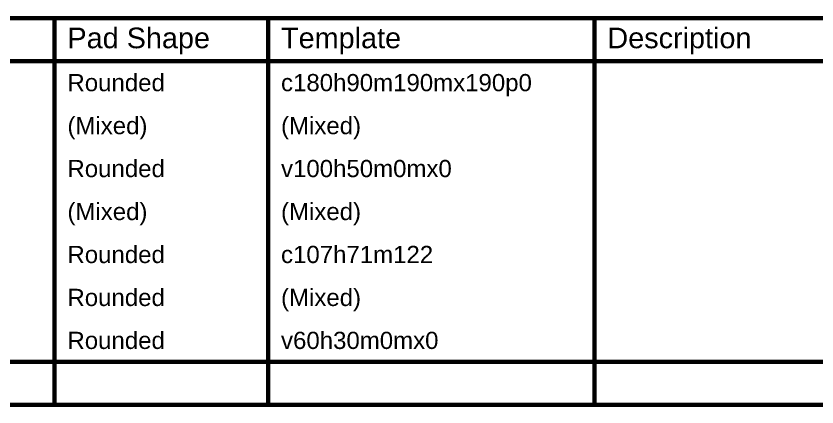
# Model space of a CAD drawing. Header units: inches. Extents: x 0 to 35.2, y -0.7 to 15.9.
# Drawn here: x 5.539 to 8.336, y 4.409 to 5.774 of the extents above; entities that cross this region are included whole.
import ezdxf

# ---------------------------------------------------------------- set-up
doc = ezdxf.new("R2010")
doc.units = ezdxf.units.IN
doc.header["$MEASUREMENT"] = 0
doc.layers.add('Drill Drawing', color=1, linetype='Continuous')
doc.styles.add('Arial', font='', dxfattribs={"height": 0.2})
doc.styles.get('Arial').set_extended_font_data('Arial')

msp = doc.modelspace()

# ---------------------------------------------------------------- linework, layer by layer
at = {"layer": 'Drill Drawing', "const_width": 0.015}
for points in [[(0.1045, 5.7665), (11.1254, 5.7665)], [(5.674, 4.4165), (5.674, 5.7665)], [(6.4198, 4.4165), (6.4198, 5.7665)], [(7.5594, 4.4165), (7.5594, 5.7665)], [(0.1045, 5.6165), (11.1254, 5.6165)], [(0.1045, 4.5665), (11.1254, 4.5665)], [(0.1045, 4.4165), (11.1254, 4.4165)]]:
    msp.add_lwpolyline(points, dxfattribs=at)
at = {"layer": 'Drill Drawing', "const_width": 0.0075}
for points in [[(5.6702, 5.7665, 1), (5.6777, 5.7665, 1)], [(6.416, 5.7665, 1), (6.4235, 5.7665, 1)], [(7.5557, 5.7665, 1), (7.5632, 5.7665, 1)], [(5.6702, 4.4165, 1), (5.6777, 4.4165, 1)], [(6.416, 4.4165, 1), (6.4235, 4.4165, 1)], [(7.5557, 4.4165, 1), (7.5632, 4.4165, 1)]]:
    msp.add_lwpolyline(points, format="xyb", close=True, dxfattribs=at)

# ---------------------------------------------------------------- texts
at = {"layer": 'Drill Drawing', "style": 'Arial'}
for s, height, p in [('Pad Shape', 0.072, (5.719, 5.6615)), ('Template', 0.072, (6.4648, 5.6615)), ('Description', 0.072, (7.6044, 5.6615)), ('Rounded', 0.06, (5.719, 5.5115)), ('c180h90m190mx190p0', 0.06, (6.4648, 5.5115)), ('(Mixed)', 0.06, (5.719, 5.3615)), ('(Mixed)', 0.06, (6.4648, 5.3615)), ('Rounded', 0.06, (5.719, 5.2115)), ('v100h50m0mx0', 0.06, (6.4648, 5.2115)), ('(Mixed)', 0.06, (5.719, 5.0615)), ('(Mixed)', 0.06, (6.4648, 5.0615)), ('Rounded', 0.06, (5.719, 4.9115)), ('c107h71m122', 0.06, (6.4648, 4.9115)), ('Rounded', 0.06, (5.719, 4.7615)), ('(Mixed)', 0.06, (6.4648, 4.7615)), ('Rounded', 0.06, (5.719, 4.6115)), ('v60h30m0mx0', 0.06, (6.4648, 4.6115))]:
    msp.add_text(s, height=height, dxfattribs=at).set_placement(p)

doc.saveas('drawing.dxf')
